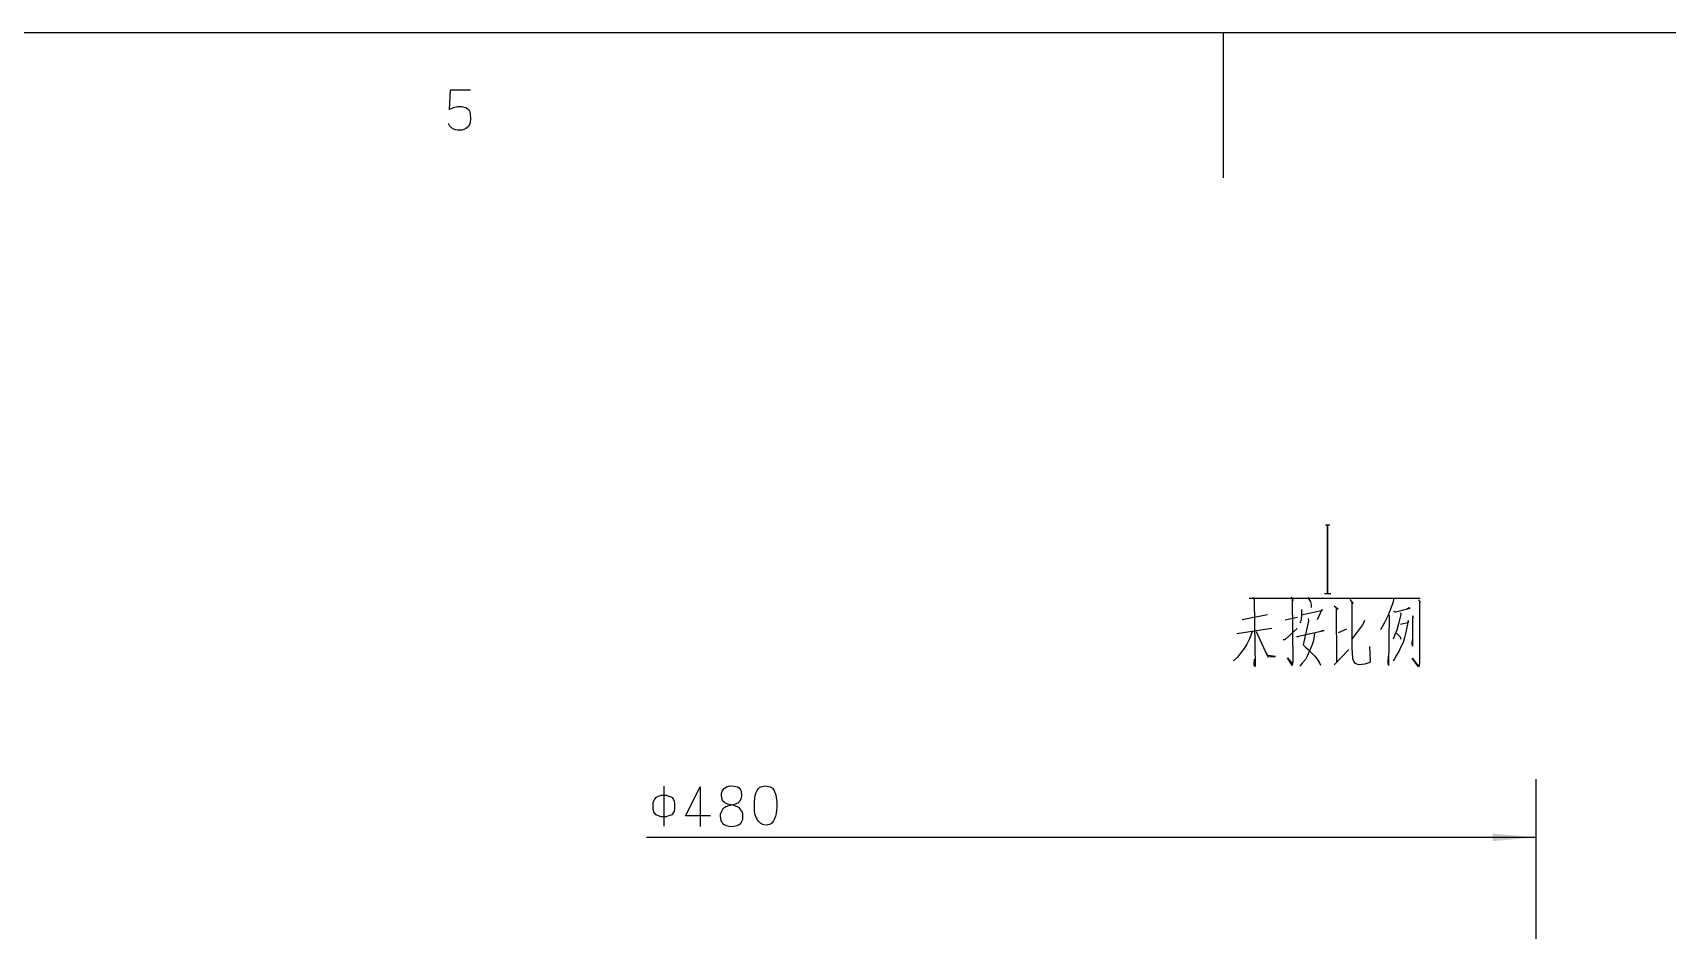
# Model space of a CAD drawing. Extents: x 0 to 8410, y 0 to 11890.
# Drawn here: x 4437 to 5562, y 11272 to 11890 of the extents above; entities that cross this region are included whole.
import ezdxf

# ---------------------------------------------------------------- set-up
doc = ezdxf.new("R2010")
doc.units = 0
doc.header["$MEASUREMENT"] = 0
doc.layers.add('6', color=7, linetype='Continuous')
doc.layers.add('8', color=7, linetype='Continuous')

# ---------------------------------------------------------------- blocks, each defined once
blk = doc.blocks.new('BLKENT183')
at = {"layer": '6', "color": 2, "linetype": 'Continuous'}
for p, q in [((4871.33, 11371.5), (4871.33, 11343.9)), ((4886.24, 11351), (4896.49, 11370.9)), ((4896.49, 11370.9), (4896.49, 11343.7)), ((4911.04, 11366.3), (4911.5, 11368.1)), ((4911.5, 11368.1), (4912.78, 11369.8)), ((4912.78, 11369.8), (4914.43, 11370.9)), ((4914.43, 11370.9), (4916.99, 11371.6)), ((4916.99, 11371.6), (4919.73, 11371.5)), ((4919.73, 11371.5), (4922.02, 11370.9)), ((4922.02, 11370.9), (4923.12, 11370.2)), ((4923.12, 11370.2), (4924.13, 11368.9)), ((4924.13, 11368.9), (4924.58, 11368)), ((4924.58, 11368), (4924.86, 11365)), ((4934.92, 11367.1), (4935.56, 11368.4)), ((4935.56, 11368.4), (4936.2, 11369.5)), ((4936.2, 11369.5), (4937.21, 11370.5)), ((4937.21, 11370.5), (4938.13, 11371)), ((4938.13, 11371), (4941.24, 11371.7)), ((4941.24, 11371.7), (4944.53, 11371)), ((4944.53, 11371), (4946.18, 11370.1)), ((4946.18, 11370.1), (4947.19, 11368.5)), ((4947.19, 11368.5), (4948.47, 11365.2)), ((4863.92, 11359.7), (4863.83, 11357.7)), ((4863.83, 11357.7), (4863.92, 11355.8)), ((4864.28, 11361.2), (4863.92, 11359.7)), ((4864.65, 11362.1), (4864.28, 11361.2)), ((4865.02, 11362.6), (4864.65, 11362.1)), ((4865.84, 11363.6), (4865.02, 11362.6)), ((4869.23, 11365), (4865.84, 11363.6)), ((4873.43, 11365), (4869.23, 11365)), ((4873.43, 11365), (4876.27, 11364.2)), ((4876.27, 11364.2), (4877.09, 11363.6)), ((4877.09, 11363.6), (4878.01, 11362.2)), ((4878.01, 11362.2), (4878.47, 11361.1)), ((4878.47, 11361.1), (4878.74, 11359.7)), ((4878.74, 11359.7), (4878.83, 11357.7)), ((4878.83, 11357.7), (4878.74, 11355.8)), ((4911.04, 11365.3), (4911.04, 11366.3)), ((4911.22, 11363.1), (4911.04, 11365.3)), ((4911.96, 11361.2), (4911.22, 11363.1)), ((4913.24, 11360), (4911.96, 11361.2)), ((4913.24, 11356.8), (4911.96, 11355.9)), ((4915.34, 11359), (4913.24, 11360)), ((4914.15, 11357.3), (4913.24, 11356.8)), ((4915.89, 11358), (4914.15, 11357.3)), ((4917.72, 11358.6), (4915.34, 11359)), ((4919.28, 11358.7), (4915.89, 11358)), ((4921.47, 11357.5), (4918.36, 11358.6)), ((4920.56, 11359), (4919.28, 11358.7)), ((4922.3, 11359.8), (4920.56, 11359)), ((4923.12, 11356.8), (4921.47, 11357.5)), ((4923.76, 11361.2), (4922.3, 11359.8)), ((4924.22, 11355.5), (4923.12, 11356.8)), ((4924.58, 11363.1), (4923.76, 11361.2)), ((4924.86, 11365), (4924.58, 11363.1)), ((4933.73, 11361), (4934.28, 11365)), ((4933.73, 11356.1), (4933.73, 11361)), ((4933.83, 11354.7), (4933.73, 11356.1)), ((4934.28, 11365), (4934.92, 11367.1)), ((4948.47, 11365.2), (4949.02, 11360.7)), ((4949.02, 11357), (4948.92, 11355.1)), ((4949.02, 11360.7), (4949.02, 11357)), ((4863.92, 11355.8), (4864.38, 11353.7)), ((4864.38, 11353.7), (4864.74, 11353)), ((4864.74, 11353), (4865.66, 11351.9)), ((4865.66, 11351.9), (4869.23, 11350.5)), ((4869.23, 11350.5), (4873.43, 11350.5)), ((4877, 11351.7), (4873.43, 11350.5)), ((4877.92, 11353), (4877, 11351.7)), ((4878.47, 11354.2), (4877.92, 11353)), ((4878.74, 11355.8), (4878.47, 11354.2)), ((4903.54, 11351), (4886.24, 11351)), ((4910.49, 11353.1), (4910.22, 11352)), ((4910.22, 11352), (4910.22, 11350.7)), ((4910.22, 11350.7), (4910.31, 11349.2)), ((4910.31, 11349.2), (4910.68, 11347.7)), ((4910.95, 11354.1), (4910.49, 11353.1)), ((4910.68, 11347.7), (4911.22, 11346.7)), ((4911.96, 11355.9), (4910.95, 11354.1)), ((4911.22, 11346.7), (4911.86, 11345.8)), ((4911.86, 11345.8), (4912.96, 11345.1)), ((4912.96, 11345.1), (4914.52, 11344.4)), ((4921.75, 11344.3), (4923.12, 11345.1)), ((4923.12, 11345.1), (4924.03, 11345.7)), ((4924.03, 11345.7), (4924.49, 11346.3)), ((4925.5, 11353.5), (4924.22, 11355.5)), ((4924.49, 11346.3), (4925.13, 11347.4)), ((4925.13, 11347.4), (4925.68, 11348.8)), ((4925.68, 11352.3), (4925.5, 11353.5)), ((4925.68, 11350.5), (4925.68, 11352.3)), ((4925.68, 11348.8), (4925.68, 11350.5)), ((4934.01, 11352.3), (4933.83, 11354.7)), ((4934.47, 11351), (4934.01, 11352.3)), ((4935.56, 11348.6), (4934.47, 11351)), ((4936.3, 11347.5), (4935.56, 11348.6)), ((4938.13, 11345.8), (4936.3, 11347.5)), ((4939.5, 11345), (4938.13, 11345.8)), ((4941.33, 11344.6), (4939.5, 11345)), ((4944.17, 11345.1), (4941.69, 11344.6)), ((4945.72, 11346), (4944.17, 11345.1)), ((4946.82, 11347.5), (4945.72, 11346)), ((4947.55, 11348.9), (4946.82, 11347.5)), ((4948.1, 11350.7), (4947.55, 11348.9)), ((4948.56, 11352.6), (4948.1, 11350.7)), ((4948.92, 11355.1), (4948.56, 11352.6)), ((4914.52, 11344.4), (4916.07, 11344)), ((4916.07, 11344), (4918.18, 11343.7)), ((4918.18, 11343.7), (4920.74, 11344.2)), ((4920.74, 11344.2), (4921.75, 11344.3))]:
    blk.add_line(p, q, dxfattribs=at)
at = {"layer": '6', "color": 1, "linetype": 'Continuous'}
for p, q in [((5471.31, 11078.6), (5471.31, 11376.2)), ((5471.31, 11336.2), (4859.53, 11336.2))]:
    blk.add_line(p, q, dxfattribs=at)
blk.add_solid([(5471.31, 11336.2), (5441.42, 11333.6), (5441.42, 11338.9)], dxfattribs=at)
blk = doc.blocks.new('BLKENT714')
at = {"layer": '8', "color": 15, "linetype": 'Continuous'}
for p, q in [((8410, 11890), (0, 11890)), ((5256.25, 11790), (5256.25, 11890))]:
    blk.add_line(p, q, dxfattribs=at)
at = {"layer": '8', "color": 2, "linetype": 'Continuous'}
for p, q in [((4724.45, 11850.4), (4723.72, 11837.1)), ((4738.36, 11850.4), (4724.45, 11850.4)), ((4723.72, 11837.1), (4726.74, 11838.6)), ((4726.74, 11838.6), (4729.48, 11839.3)), ((4729.48, 11839.3), (4732.13, 11839.3)), ((4732.13, 11839.3), (4735.61, 11838.2)), ((4735.61, 11838.2), (4737.26, 11836.8)), ((4737.26, 11836.8), (4737.9, 11835.5)), ((4737.9, 11835.5), (4738.27, 11833.8)), ((4738.45, 11831), (4738.17, 11828.2)), ((4738.27, 11833.8), (4738.45, 11831)), ((4723.72, 11826.6), (4723.17, 11827.4)), ((4724.17, 11825.6), (4723.72, 11826.6)), ((4726.37, 11823.8), (4724.17, 11825.6)), ((4728.02, 11823.1), (4726.37, 11823.8)), ((4729.39, 11822.8), (4728.02, 11823.1)), ((4732.68, 11822.8), (4729.39, 11822.8)), ((4734.97, 11823.8), (4732.68, 11822.8)), ((4736.8, 11825.3), (4734.97, 11823.8)), ((4737.62, 11826.7), (4736.8, 11825.3)), ((4738.17, 11828.2), (4737.62, 11826.7))]:
    blk.add_line(p, q, dxfattribs=at)
at = {"layer": '8', "color": 7, "linetype": 'Continuous', "const_width": 0.03}
blk.add_lwpolyline([(8310, 11790), (250, 11790)], dxfattribs=at)
blk = doc.blocks.new('BLKENT715')
at = {"layer": '8', "color": 2, "linetype": 'Continuous'}
for p, q in [((5329.49, 11551.1), (5326.61, 11551.1)), ((5327.66, 11551.1), (5327.66, 11504.1)), ((5328.18, 11504.1), (5328.18, 11551.1)), ((5325.83, 11504.1), (5330.14, 11504.1)), ((5276.87, 11501.5), (5277.4, 11499.7)), ((5277.4, 11499.7), (5277.66, 11483.5)), ((5302.89, 11501.7), (5304.32, 11499.3)), ((5304.32, 11499.3), (5303.54, 11499.9)), ((5303.54, 11499.9), (5304.06, 11457.2)), ((5309.95, 11493.1), (5310.08, 11489.3)), ((5310.08, 11489.3), (5324.45, 11492.5)), ((5314.26, 11501.3), (5316.09, 11498.2)), ((5316.09, 11498.2), (5316.61, 11496.4)), ((5316.61, 11496.4), (5316.61, 11494.4)), ((5323.93, 11493.1), (5320.79, 11486)), ((5324.45, 11492.5), (5323.93, 11493.1)), ((5332.56, 11495.6), (5335.17, 11493.3)), ((5335.17, 11493.3), (5333.74, 11494.1)), ((5333.74, 11494.1), (5334.13, 11456.6)), ((5343.28, 11499.9), (5345.5, 11497.2)), ((5344.72, 11498.2), (5344.59, 11489.9)), ((5345.5, 11497.2), (5344.72, 11498.2)), ((5372.95, 11498), (5369.55, 11489.2)), ((5373.21, 11500.1), (5372.95, 11498)), ((5373.47, 11491.9), (5374.26, 11491.5)), ((5374.26, 11491.5), (5374.65, 11491.5)), ((5374.65, 11491.5), (5384.72, 11493.9)), ((5383.8, 11494.1), (5382.23, 11493.3)), ((5384.72, 11493.9), (5383.8, 11494.1)), ((5390.47, 11499.7), (5391.77, 11498.2)), ((5391.77, 11498.2), (5391.12, 11497.8)), ((5391.12, 11497.8), (5391.25, 11457.2)), ((5265.5, 11476.4), (5289.55, 11480.1)), ((5269.16, 11486.2), (5286.55, 11489.7)), ((5277.66, 11483.5), (5278.05, 11453.7)), ((5298.7, 11472.3), (5306.94, 11479.9)), ((5298.83, 11486), (5307.33, 11487.8)), ((5309.42, 11484.6), (5308.9, 11483.9)), ((5309.68, 11486.4), (5309.42, 11484.6)), ((5310.08, 11489.3), (5309.68, 11486.4)), ((5314.78, 11485), (5311.12, 11468.6)), ((5314.52, 11486.8), (5314.78, 11485)), ((5344.59, 11489.9), (5344.59, 11481.5)), ((5344.59, 11481.5), (5344.59, 11474.1)), ((5344.72, 11472.3), (5352.3, 11482.5)), ((5352.3, 11482.5), (5353.61, 11485.8)), ((5366.81, 11483.7), (5364.45, 11479)), ((5369.55, 11489.2), (5366.81, 11483.7)), ((5370.21, 11489.2), (5369.95, 11454.4)), ((5377, 11484.1), (5375.57, 11478.8)), ((5378.31, 11489.7), (5377, 11484.1)), ((5378.05, 11490.7), (5378.31, 11489.7)), ((5378.18, 11482.9), (5383.8, 11484.3)), ((5382.49, 11480.7), (5381.58, 11476.6)), ((5383.28, 11485.4), (5382.49, 11480.7)), ((5383.8, 11484.3), (5383.28, 11485.4)), ((5386.42, 11488.8), (5386.81, 11487.8)), ((5386.81, 11487.8), (5386.42, 11487.2)), ((5386.42, 11487.2), (5386.42, 11467.8)), ((5272.43, 11469.2), (5270.47, 11466.2)), ((5274.39, 11473.3), (5272.43, 11469.2)), ((5276.09, 11478), (5274.39, 11473.3)), ((5278.83, 11478), (5284.98, 11464.4)), ((5297.4, 11472.3), (5298.7, 11472.3)), ((5306.68, 11474.6), (5307.46, 11474.3)), ((5307.46, 11474.3), (5307.98, 11474.6)), ((5307.98, 11474.6), (5325.5, 11478.6)), ((5311.12, 11468.6), (5312.82, 11467)), ((5318.31, 11471.7), (5317.14, 11468.2)), ((5318.96, 11476.4), (5318.31, 11471.7)), ((5324.06, 11478.4), (5322.63, 11477.6)), ((5325.5, 11478.6), (5324.06, 11478.4)), ((5335.57, 11477.2), (5341.19, 11479.7)), ((5344.59, 11474.1), (5344.72, 11468.8)), ((5344.72, 11468.8), (5344.72, 11468.2)), ((5374, 11475.2), (5372.95, 11472.5)), ((5375.57, 11478.8), (5374, 11475.2)), ((5375.3, 11476.8), (5377.79, 11474.3)), ((5377.79, 11474.3), (5378.31, 11472.5)), ((5379.88, 11470.3), (5378.44, 11467.4)), ((5380.79, 11473.7), (5379.88, 11470.3)), ((5381.58, 11476.6), (5380.79, 11473.7)), ((5386.02, 11469.7), (5386.42, 11472.3)), ((5386.42, 11467.8), (5386.02, 11469.7)), ((5266.02, 11460.3), (5263.15, 11457.6)), ((5267.98, 11462.9), (5266.02, 11460.3)), ((5270.47, 11466.2), (5267.98, 11462.9)), ((5277.53, 11455), (5277.79, 11458.8)), ((5284.98, 11464.4), (5286.81, 11460.5)), ((5286.94, 11461.3), (5285.37, 11463.7)), ((5286.81, 11460.5), (5292.17, 11460.7)), ((5292.17, 11460.7), (5286.94, 11461.3)), ((5303.54, 11454.6), (5300.4, 11459.7)), ((5300.4, 11459.7), (5303.54, 11455.8)), ((5312.69, 11458.6), (5310.47, 11456)), ((5314.13, 11461.3), (5312.69, 11458.6)), ((5312.82, 11467), (5314.52, 11465.4)), ((5315.57, 11464.6), (5314.13, 11461.3)), ((5314.52, 11465.4), (5316.74, 11463.5)), ((5317.14, 11468.2), (5315.57, 11464.6)), ((5316.74, 11463.5), (5319.23, 11460.9)), ((5319.23, 11460.9), (5320.79, 11458.8)), ((5320.79, 11458.8), (5322.1, 11456.8)), ((5332.56, 11455), (5342.63, 11465.4)), ((5344.72, 11468.2), (5344.59, 11466.8)), ((5344.59, 11466.8), (5344.98, 11459.3)), ((5344.98, 11459.3), (5345.76, 11457.4)), ((5345.76, 11457.4), (5346.68, 11456)), ((5357.53, 11457.4), (5357, 11467.6)), ((5357.13, 11456.8), (5357.53, 11457.4)), ((5369.68, 11457), (5369.95, 11460.9)), ((5374, 11459), (5373.08, 11457.6)), ((5375.44, 11461.5), (5374, 11459)), ((5376.87, 11464.1), (5375.44, 11461.5)), ((5378.44, 11467.4), (5376.87, 11464.1)), ((5390.47, 11453.5), (5386.02, 11459.5)), ((5386.02, 11459.5), (5390.6, 11453.9)), ((5278.05, 11453.7), (5277.53, 11455)), ((5303.93, 11455.6), (5303.54, 11454.6)), ((5304.06, 11457.2), (5303.93, 11455.6)), ((5310.47, 11456), (5308.77, 11454.1)), ((5322.1, 11456.8), (5323.15, 11454.8)), ((5334.13, 11456.6), (5332.56, 11455)), ((5346.68, 11456), (5349.16, 11455.2)), ((5349.16, 11455.2), (5353.87, 11455.6)), ((5353.87, 11455.6), (5357.13, 11456.8)), ((5369.95, 11454.4), (5369.68, 11457)), ((5390.99, 11454.3), (5390.47, 11453.5)), ((5390.6, 11453.9), (5390.99, 11455.4)), ((5391.25, 11457.2), (5390.99, 11454.3))]:
    blk.add_line(p, q, dxfattribs=at)

msp = doc.modelspace()

# ---------------------------------------------------------------- linework, layer by layer
at = {"layer": '6'}
msp.add_line((5391.7, 11500.6), (5273.92, 11500.6), dxfattribs=at)

# ---------------------------------------------------------------- block references
for name in ['BLKENT714', 'BLKENT715', 'BLKENT183']:
    msp.add_blockref(name, (0, 0), dxfattribs=at)

doc.saveas('drawing.dxf')
